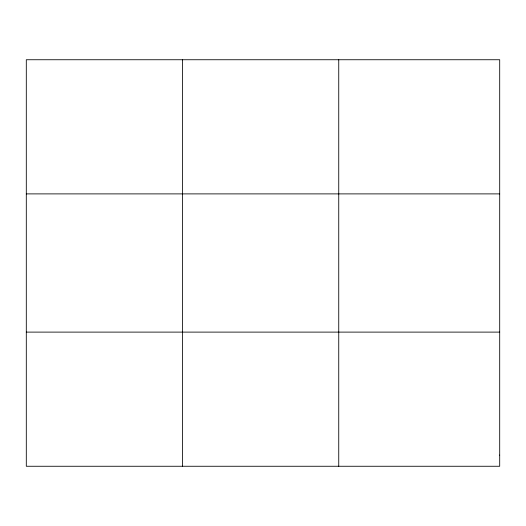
<?xml version="1.0" encoding="UTF-8"?>
<svg xmlns="http://www.w3.org/2000/svg" width="526" height="526" viewBox="0 0 526 526"><rect width="100%" height="100%" fill="white"/><g stroke="black" fill="none" stroke-linecap="round" stroke-linejoin="round"><path stroke-width="0.79" d="M182.522 59.74L182.522 466.26M338.744 59.74L338.744 466.26M26.3 193.89L499.7 193.89M26.3 332.11L499.7 332.11M499.7 455.082L499.7 466.26L26.3 466.26L26.3 59.74L499.7 59.74L499.7 455.082"/></g></svg>
